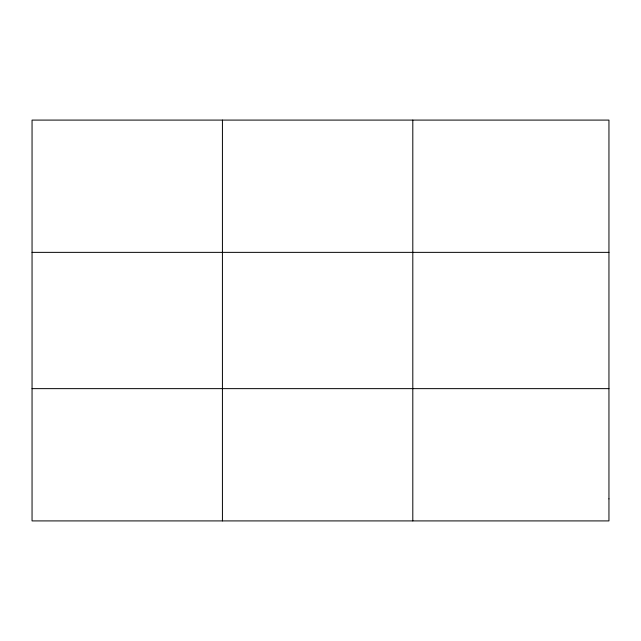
<?xml version="1.0" encoding="UTF-8"?>
<svg xmlns="http://www.w3.org/2000/svg" width="641" height="641" viewBox="0 0 641 641"><rect width="100%" height="100%" fill="white"/><g stroke="black" fill="none" stroke-linecap="round" stroke-linejoin="round"><path stroke-width="0.96" d="M222.427 520.909L222.427 120.091M412.804 520.909L412.804 120.091M32.05 252.362L608.95 252.362M32.05 388.638L608.95 388.638M608.95 498.866L608.95 520.909L32.05 520.909L32.05 120.091L608.95 120.091L608.95 498.866"/></g></svg>
